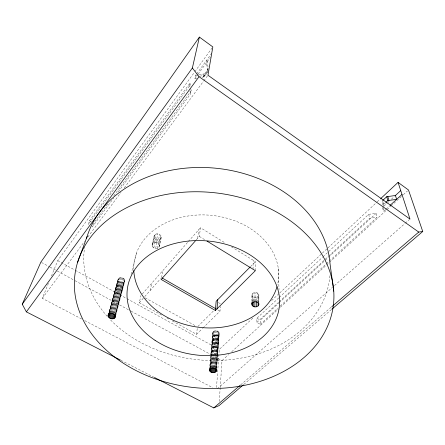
<?xml version="1.0" encoding="UTF-8"?>
<svg xmlns="http://www.w3.org/2000/svg" width="445" height="445" viewBox="0 0 445 445"><rect width="100%" height="100%" fill="white"/><g stroke="black" fill="none" stroke-linecap="round" stroke-linejoin="round"><path stroke-width="0.33" stroke-dasharray="2.23 1.67" d="M278.77 297.889L256.921 318.192L256.882 322.38L260.281 324.349L260.292 320.15L278.659 303.212M252.015 294.712C251.764 298.612 259.057 298.723 258.89 294.807C258.523 293.116 256.598 292.359 255.018 292.493C250.268 292.821 252.304 298.945 251.881 301.949M258.617 302.7L258.662 294.145M258.845 303.368L258.89 294.807M257.51 302.261L257.583 293.049M258.15 301.343L258.178 296.732M256.721 300.831L256.748 297.533M255.825 301.71L255.925 292.504M254.935 300.981L254.974 297.683M255.363 270.666L255.475 261.654L231.522 246.88M254.006 301.86L254.139 292.66M253.266 301.098L253.327 297.143M252.148 301.326L252.243 296.059M253.033 269.242L253.188 260.242M252.549 302.672L252.71 293.466M382.567 204.978L382.717 201.318L383.79 205.178L383.696 207.242M385.537 209.534L383.518 211.381L383.668 207.932M383.79 205.178L382.75 200.428M219.285 401.485L220.158 388.329M220.203 387.639L221.999 360.634L228.658 354.537M216.52 387.551L219.274 349.442L252.799 318.119M216.493 367.87L217.36 356.311M217.41 355.633L219.023 334.05C220.197 330.518 213.489 329.383 212.716 332.726L209.578 369.216M216.47 369.372L219.196 332.843M216.648 367.954L219.218 333.461M215.552 367.464L218.033 334.996L219.023 334.05M215.68 368.894L218.501 331.703M202.914 328.06L220.008 311.172L220.364 306.494M216.12 367.72L216.988 356.161M217.043 355.477L218.617 334.573M216.209 368.766L218.951 332.243M214.846 367.075L215.686 356.195M215.742 355.516L217.31 335.291L218.033 334.996M215.013 368.432L215.953 356.211M216.009 355.527L217.878 331.252M213.984 367.214L214.846 356.339M214.896 355.655L216.493 335.43L217.31 335.291M214.212 368.104L215.113 356.562M215.169 355.883L217.127 330.93M212.41 367.904L215.436 330.741M213.088 367.197L215.641 335.413L213.444 334.479L212.716 332.726M213.322 367.92L214.245 356.378M214.301 355.7L216.292 330.757M211.364 367.37L214.067 334.924M211.542 368.043L214.618 330.885M212.215 367.019L213.049 356.823M213.105 356.145L214.818 335.241M210.708 366.919L211.564 356.729M211.625 356.05L213.444 334.479M210.769 368.338L211.737 356.801M211.798 356.122L213.895 331.18M209.723 369.3L212.91 332.137M210.112 367.731L211.041 356.862M211.097 356.184L212.994 333.939M210.151 368.766L213.311 331.608M172.449 321.034L196.562 334.334L197.257 328.271M196.234 239.927L199.343 236.423L200.484 227.734L225.081 242.903M197.619 238.364L198.793 229.659M208.082 70.149L207.765 71.957L204.177 76.807L201.268 77.374M118.142 279.238L108.919 312.401L118.02 279.905C118.565 275.572 126.797 278.108 124.422 281.952L115.806 314.543M204.177 76.807L204.733 73.77L208.293 68.942M203.015 77.018L207.593 70.861L208.138 67.79L207.042 59.675L206.491 62.673L207.765 71.957L203.015 77.018L203.582 73.976M161.529 277.636L162.915 270.493M200.801 76.868L201.285 74.393M158.904 247.398L160.756 238.659C163.348 234.81 155.856 231.739 154.198 235.661L152.056 245.123C152.051 248.955 158.876 249.945 159.482 245.968L161.329 237.241M196.823 78.181L194.899 78.526L195.555 75.422L196.345 74.337M150.215 290.418L151.734 283.22M159.482 245.968L159.065 244.422L160.923 235.705M152.056 245.123C152.524 241.785 157.58 241.852 159.065 244.422M154.198 235.661C153.18 239.154 158.615 241.207 160.756 238.659M157.764 243.17L159.649 234.47M118.253 191.795L190.46 94.051L191.15 90.847L190.649 87.621M157.491 248.327L159.366 239.582M155.617 248.51L157.524 239.772M155.922 242.558L157.841 233.864M153.786 247.904L155.728 239.171M154.037 242.748L155.989 234.053M189.247 86.258L189.954 83.104L89.551 220.748L88.116 224.58L189.247 86.258L189.548 88.205M161.596 315.054L139.291 302.756L140.931 295.519M152.624 243.688L154.599 234.988M152.485 246.669L154.454 237.941M131.08 274.331L136.615 252.649M114.944 315.132L124.461 279.31M115.4 314.376L123.871 282.436L124.422 281.952M115.311 315.822L124.795 279.988M115.611 315.861L124.9 280.684M114.359 314.504L123.916 278.698M114.994 313.408L123.154 282.77L123.871 282.436M113.592 313.986L123.209 278.197M114.293 312.918L122.325 282.937L123.154 282.77M112.702 313.614L122.381 277.836M113.353 312.902L121.435 282.931L122.325 282.937M111.745 313.414L121.485 277.647M112.413 312.707L120.545 282.736L118.47 281.279L118.02 279.905M110.794 313.397L120.595 277.636M111.539 312.34L119.722 282.38M109.843 312.524L118.47 281.279M109.904 313.569L119.755 277.808M110.605 312.485L119.015 281.885M108.741 313.753L118.487 278.637M109.292 312.49L118.131 280.606M109.142 313.914L119.038 278.147M81.658 318.982L42.286 298.339L49.095 281.718M51.453 275.967L57.733 260.625L194.465 72.224M194.871 71.662L212.015 48.043M196.74 73.792L211.748 53.222M194.899 78.526L197.697 74.699M198.097 74.154L210.446 57.26M107.651 204.16L93.661 223.14L92.26 226.983L113.714 197.936M113.82 195.789L191.15 90.847M42.286 298.339L84.533 241.446M87.849 236.985L120.984 192.362M124.294 187.901L203.404 81.368M203.821 80.812L207.548 75.795M142.283 293.978L187.896 242.063M188.346 241.546L200.484 227.734M139.291 302.756L144.297 297.099M144.753 296.587L160.623 278.659M250.635 266.527L255.475 261.654M197.892 326.441L213.811 310.56M196.562 334.334L202.425 328.543M271.595 300.559L279.21 293.439M279.721 292.96L321.88 253.567M322.386 253.094L327.464 248.349M327.971 247.871L376.737 202.308M377.243 201.83L380.291 198.982M279.276 297.416L322.469 257.293M322.975 256.821L368.705 214.334L376.114 213.344L377.104 217.26L329.456 260.942M383.957 206.107L387.439 202.887M387.934 202.425L388.93 201.507M391.422 199.204L394.409 196.445M383.829 204.277L385.342 202.881M256.882 322.38L278.82 302.122M279.332 301.649L328.31 256.415M328.816 255.947L369.634 218.25L377.104 217.26M279.171 302.745L324.577 260.865M325.089 260.397L328.149 257.572M328.66 257.104L376.114 213.344M260.281 324.349L278.214 307.912M280.261 306.032L325.868 264.23M326.38 263.757L328.938 261.41M386.043 209.072L389.57 205.835M231.734 351.722L278.359 309.064M280.406 307.189L326.007 265.47M326.519 264.998L329.078 262.656M329.589 262.188L390.56 206.402M391.072 205.935L401.318 196.557M403.37 194.682L407.47 190.933M217.41 388.713L332.437 287.387M334.523 285.551L404.789 223.657M405.312 223.201L409.472 219.53M240.656 384.853L331.28 307.106M243.816 384.435L331.436 309.548M195.555 75.422L198.103 74.966M198.737 74.849L204.733 73.77M215.641 335.413L216.493 335.43M120.545 282.736L121.435 282.931M121.012 360.361L153.792 377.16M84.728 320.595L212.677 387.695M41.474 262.444L49.406 266.755M50.012 267.089L56.721 270.738M57.333 271.066L74.41 280.356M75.021 280.689L130.518 310.871M131.13 311.205L211.631 354.993M214.679 356.651L221.999 360.634M167.025 318.041L168.833 319.043M57.733 260.625L74.738 269.976M75.344 270.31L126.358 298.356M126.97 298.69L219.274 349.442M145.181 297.883L195.589 325.912M217.772 309.887L220.008 311.172M218.362 302.544L220.57 303.818M89.551 220.748L91.314 221.771M256.921 318.192L260.292 320.15M199.343 236.423L204.65 239.671M382.461 207.487L383.518 211.381M368.705 214.334L369.634 218.25M189.954 90.802L190.46 94.051M189.954 83.104L190.549 86.975M278.336 268.724L279.026 289.734M329.945 275.75A123.526 96.176 6.2 0 1 243.293 357.669A123.526 96.176 6.2 0 1 110.054 319.404M107.267 316.395A123.526 96.176 6.2 0 1 84.633 247.225M133.734 269.192A72.668 56.32 6.2 0 1 212.298 215.441A72.668 56.32 6.2 0 1 277.508 284.817M115.65 288.193C114.866 291.692 120.895 293.427 122.403 290.335C123.221 286.83 117.141 285.073 115.65 288.193M212.109 341.465C211.064 344.78 216.826 345.988 218.323 343.395C219.402 340.075 213.594 338.851 212.109 341.465"/><path stroke-width="0.67" d="M251.848 303.924C251.681 307.54 257.944 308.023 258.834 304.714C259.029 301.081 252.71 300.592 251.848 303.924L251.87 302.611M258.834 304.714L258.84 303.395M258.117 305.96L258.139 302.667M256.665 306.766L256.715 301.488M254.857 306.916L254.924 301.638M253.183 306.371L253.255 301.76M252.081 305.276L252.126 302.645M216.242 371.269C217.293 367.859 211.292 366.697 209.723 369.3C208.711 372.704 214.657 373.845 216.242 371.269L216.392 369.233M215.191 372.22L215.502 368.143M215.814 371.798L216.07 368.399M214.423 372.515L214.74 368.438M213.556 372.654L213.934 367.898M212.649 372.632L213.033 367.876M210.969 372.126L211.308 368.048M211.77 372.454L212.159 367.698M216.999 308.858L217.75 299.663M210.307 371.675L210.591 368.276M195.311 240.968L161.173 279.454L215.374 310.471L216.153 301.271L250.151 267.011M209.556 370.518L209.673 369.161M209.823 371.124L210.057 368.41M108.196 315.021C109.809 311.522 117.124 314.131 114.938 317.825C112.346 320.522 106.311 317.496 108.558 313.714M120.389 360.044L26.377 311.862L22.25 304.213L192.374 68.013L199.393 37.091L212.832 46.92L207.96 75.233L409.995 219.073L398.069 182.372L380.798 198.509M114.354 318.314L115.222 315.032M114.938 317.825L115.461 315.855M113.592 318.653L114.643 314.715M112.707 318.82L113.942 314.231M111.762 318.804L113.175 313.558M110.811 318.609L112.235 313.363M109.926 318.242L111.356 312.996M108.574 317.107L109.659 313.174M109.164 317.73L110.421 313.141M108.074 315.705L108.619 313.742M108.202 316.417L108.93 313.797M77.647 262.183L87.148 236.406M22.25 304.213L40.868 262.111L199.393 37.091M26.377 311.862L199.037 76.679L192.374 68.013M215.374 310.471L255.363 270.666L207.014 241.112M382.75 200.428L386.738 196.712L395.438 195.494L400.739 190.599M385.848 202.414L387.868 200.556L396.634 199.36L395.438 195.494M390.076 205.373L401.991 194.448M154.409 377.477L213.789 407.909L240.133 385.309M331.809 306.655L418.745 232.073L422.75 231.495L408.493 189.998L398.069 182.372M243.287 384.886L219.007 405.64L213.789 407.909M331.964 309.091L422.75 231.495M162.13 277.98L215.536 308.602M199.037 76.679L418.745 232.073M386.738 196.712L387.868 200.556M387.823 196.557L388.947 200.417M333.756 291.197L330.045 263.991A123.526 96.176 6.2 0 0 216.798 168.321A123.526 96.176 6.2 0 0 86.552 238.409M276.99 286.752A72.668 56.32 6.2 0 1 199.727 327.375A72.668 56.32 6.2 0 1 133.784 270.532M116.968 358.826A130.124 97.95 6.2 0 0 331.002 316.801A130.124 97.95 6.2 0 0 164.416 194.793A130.124 97.95 6.2 0 0 116.968 358.826M155.06 340.325A76.512 57.294 6.2 0 0 278.642 310.883A76.512 57.294 6.2 0 0 176.242 243.12A76.512 57.294 6.2 0 0 155.06 340.325"/></g></svg>
